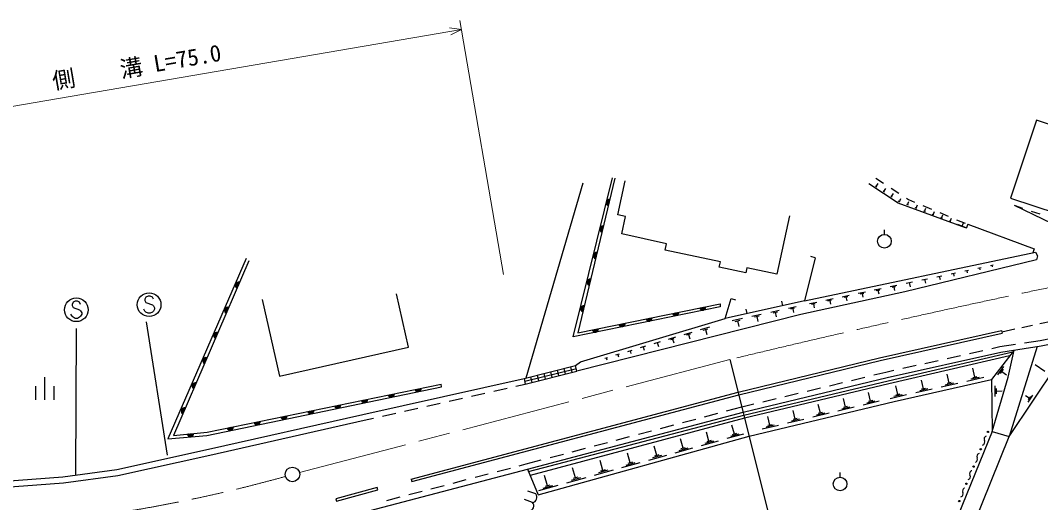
# Model space of a CAD drawing. Units: millimetres, scale not verified. Extents: x 40000 to 680000, y 20000 to 380000.
# Drawn here: x 234180 to 345942, y 263722 to 316595 of the extents above; entities that cross this region are included whole.
import ezdxf
from ezdxf.enums import TextEntityAlignment as Align

# ---------------------------------------------------------------- set-up
doc = ezdxf.new("R2010")
doc.units = ezdxf.units.MM
doc.header["$LTSCALE"] = 1000
doc.linetypes.add('CHAIN', pattern=[18.5, 12, -1.5, 3.5, -1.5])
for name, color, linetype, lineweight in [('M-BGD', 7, 'Continuous', 25), ('M-BMK', 2, 'CHAIN', 13), ('M-BMK-SRVR', 3, 'Continuous', 25), ('M-STR-HTXT', 7, 'Continuous', 13), ('M-STR-STRC', 7, 'Continuous', 25)]:
    doc.layers.add(name, color=color, linetype=linetype, lineweight=lineweight)
doc.styles.add('ＭＳ ゴシック', font='')
doc.styles.get('ＭＳ ゴシック').set_extended_font_data('MS Gothic')

msp = doc.modelspace()

# ---------------------------------------------------------------- linework, layer by layer
at = {"layer": 'M-BGD'}
for p, q in [((289590, 277395), (295830, 298786)), ((328015, 298313), (327848, 298423)), ((327897, 299307), (328732, 298755)), ((327931, 298368), (328151, 298703)), ((328850, 297764), (328683, 297874)), ((328767, 297819), (328987, 298153)), ((329686, 297214), (329519, 297324)), ((329566, 298204), (330400, 297653)), ((329602, 297269), (329822, 297604)), ((330429, 296726), (330354, 296775)), ((330532, 296685), (330429, 296726)), ((330480, 296705), (330626, 297078)), ((331234, 297102), (331460, 296953)), ((331464, 296322), (331277, 296395)), ((331370, 296359), (331516, 296731)), ((331460, 296953), (332133, 296671)), ((332302, 295995), (332447, 296368)), ((333056, 296286), (333979, 295901)), ((343029, 296336), (343976, 296015)), ((332395, 295959), (332209, 296032)), ((333327, 295596), (333141, 295669)), ((333234, 295632), (333379, 296005)), ((334259, 295233), (334072, 295305)), ((334166, 295269), (334311, 295642)), ((334902, 295515), (335824, 295130)), ((335097, 294906), (335243, 295278)), ((344923, 295694), (345870, 295373)), ((335190, 294869), (335004, 294942)), ((336122, 294506), (335936, 294579)), ((336029, 294543), (336174, 294915)), ((336747, 294744), (337670, 294359)), ((337799, 293852), (336867, 294216)), ((337333, 294034), (337479, 294407)), ((337956, 294239), (337784, 293770)), ((337956, 294239), (345249, 291561)), ((328828, 293129), (328828, 293629)), ((321243, 290570), (320758, 290690)), ((345249, 291561), (345076, 291092)), ((345249, 291561), (345076, 291092)), ((339069, 289438), (339429, 289514)), ((339249, 289476), (339300, 289236)), ((340438, 289728), (340738, 289791)), ((340588, 289759), (340630, 289559)), ((334568, 288486), (335125, 288604)), ((334847, 288545), (334925, 288174)), ((336137, 288818), (336626, 288921)), ((336382, 288870), (336450, 288544)), ((337637, 289135), (338059, 289225)), ((337848, 289180), (337908, 288898)), ((329468, 287408), (330210, 287565)), ((329674, 287348), (330045, 287427)), ((329860, 287387), (329943, 286992)), ((331207, 287776), (331910, 287924)), ((331559, 287850), (331658, 287381)), ((332926, 288139), (333554, 288272)), ((333240, 288206), (333329, 287787)), ((324204, 286295), (324987, 286461)), ((324422, 286232), (324813, 286315)), ((324618, 286273), (324706, 285856)), ((325972, 286669), (326742, 286832)), ((326186, 286607), (326571, 286688)), ((326379, 286648), (326466, 286237)), ((327727, 287040), (328483, 287200)), ((327937, 286979), (328315, 287059)), ((328126, 287019), (328211, 286616)), ((260657, 286004), (262548, 277581)), ((312056, 286091), (312535, 285946)), ((317688, 285307), (317580, 285795)), ((318332, 285039), (319180, 285225)), ((318569, 284972), (318993, 285065)), ((318781, 285019), (318880, 284567)), ((320625, 285538), (321436, 285710)), ((320850, 285473), (321256, 285559)), ((321053, 285516), (321145, 285083)), ((322421, 285918), (323219, 286087)), ((322643, 285854), (323042, 285938)), ((322843, 285896), (322932, 285471)), ((312148, 283681), (313284, 283930)), ((313781, 284449), (313673, 284937)), ((314311, 284156), (315346, 284383)), ((314600, 284075), (315117, 284188)), ((314859, 284131), (314980, 283579)), ((316371, 284608), (317310, 284814)), ((316633, 284534), (317103, 284637)), ((316868, 284586), (316978, 284085)), ((308678, 282692), (309699, 282998)), ((308974, 282633), (309484, 282786)), ((312465, 283592), (313033, 283716)), ((312749, 283654), (312882, 283048)), ((341686, 282455), (343118, 282766)), ((343899, 282936), (345072, 283190)), ((345854, 283360), (347285, 283671)), ((305195, 281647), (305980, 281883)), ((305422, 281601), (305815, 281719)), ((305619, 281660), (305745, 281241)), ((306881, 282153), (307781, 282423)), ((307142, 282101), (307592, 282236)), ((307367, 282168), (307511, 281688)), ((309229, 282709), (309392, 282165)), ((341653, 282601), (341720, 282309)), ((345890, 281488), (347322, 281771)), ((302126, 280726), (302704, 280900)), ((302415, 280813), (302530, 280428)), ((303612, 281172), (304290, 281376)), ((303951, 281274), (304087, 280822)), ((340593, 280627), (341462, 280821)), ((341462, 280821), (343182, 281080)), ((344171, 281229), (345890, 281488)), ((298193, 279547), (298505, 279640)), ((298349, 279593), (298411, 279385)), ((299422, 279915), (299817, 280034)), ((299619, 279975), (299699, 279711)), ((300731, 280308), (301215, 280453)), ((300973, 280381), (301070, 280058)), ((335713, 279538), (337177, 279865)), ((338153, 280083), (339617, 280409)), ((289350, 277335), (295008, 278742)), ((289427, 277024), (295086, 278431)), ((293718, 278421), (293853, 277816)), ((294446, 278602), (294580, 278001)), ((330833, 278449), (332297, 278776)), ((333273, 278993), (334737, 279320)), ((338732, 277472), (338511, 278453)), ((341239, 277723), (341910, 278663)), ((341532, 277869), (341868, 278339)), ((346421, 278116), (345358, 278828)), ((236832, 277483), (236832, 274983)), ((290078, 277516), (290218, 276886)), ((290806, 277697), (290945, 277072)), ((291534, 277878), (291672, 277258)), ((292262, 278059), (292399, 277444)), ((292990, 278240), (293126, 277630)), ((325228, 277129), (326686, 277481)), ((327658, 277716), (328988, 278037)), ((328988, 278037), (329857, 278231)), ((335918, 276834), (335699, 277804)), ((339707, 277435), (337868, 277019)), ((339220, 277453), (338300, 277246)), ((338962, 277524), (338502, 277420)), ((341700, 278104), (342201, 277746)), ((235832, 276483), (235832, 274983)), ((237832, 276483), (237832, 274983)), ((286032, 275929), (287496, 276255)), ((288472, 276473), (289491, 276701)), ((320368, 275954), (321826, 276307)), ((322798, 276542), (324256, 276894)), ((330301, 275562), (330084, 276521)), ((334077, 276163), (332278, 275756)), ((333601, 276181), (332701, 275978)), ((333349, 276250), (332899, 276149)), ((333124, 276199), (332907, 277159)), ((336882, 276796), (335063, 276385)), ((336400, 276815), (335490, 276609)), ((336145, 276885), (335690, 276782)), ((340974, 275371), (340956, 276525)), ((341123, 275662), (341114, 276239)), ((281152, 274840), (282616, 275167)), ((283592, 275384), (285056, 275711)), ((315508, 274780), (316966, 275132)), ((317938, 275367), (319396, 275720)), ((324571, 274195), (324343, 275147)), ((327324, 274854), (327096, 275803)), ((331255, 275525), (329456, 275119)), ((330778, 275543), (329878, 275340)), ((330526, 275613), (330076, 275511)), ((341119, 275950), (341735, 275960)), ((344697, 275181), (344300, 275446)), ((345044, 275486), (344547, 274743)), ((344821, 275366), (344572, 274995)), ((276272, 273751), (277736, 274078)), ((278712, 274296), (280176, 274622)), ((311545, 273784), (313207, 274224)), ((313207, 274224), (314536, 274545)), ((319056, 272876), (318827, 273831)), ((321815, 273536), (321587, 274489)), ((325520, 274171), (323736, 273744)), ((325045, 274183), (324154, 273970)), ((324794, 274249), (324348, 274142)), ((328271, 274830), (326491, 274404)), ((327797, 274842), (326907, 274629)), ((327546, 274907), (327101, 274801)), ((271836, 272762), (272856, 272989)), ((273832, 273207), (275296, 273533)), ((306712, 272504), (308162, 272888)), ((309129, 273144), (310579, 273528)), ((316293, 272215), (316063, 273171)), ((320008, 272851), (318218, 272423)), ((319532, 272864), (318637, 272649)), ((319279, 272929), (318832, 272822)), ((322766, 273512), (320979, 273084)), ((322290, 273524), (321397, 273310)), ((322038, 273589), (321592, 273483)), ((301878, 271225), (303328, 271609)), ((304295, 271864), (305745, 272248)), ((312396, 271232), (312125, 272206)), ((317247, 272190), (315453, 271761)), ((316770, 272202), (315873, 271988)), ((316517, 272268), (316068, 272161)), ((299462, 270585), (300912, 270969)), ((306770, 269678), (306486, 270699)), ((310609, 270472), (308739, 269951)), ((310107, 270466), (309172, 270206)), ((309605, 270461), (309327, 271458)), ((309838, 270526), (309371, 270396)), ((313377, 271243), (311551, 270734)), ((312887, 271237), (311973, 270983)), ((312624, 271295), (312168, 271168)), ((340634, 271501), (332906, 252601)), ((334566, 251400), (342496, 270962)), ((340634, 271501), (342496, 270962)), ((294628, 269305), (296078, 269689)), ((297045, 269945), (298495, 270329)), ((303891, 268883), (303600, 269928)), ((307798, 269689), (305884, 269157)), ((307284, 269684), (306327, 269417)), ((307009, 269745), (306531, 269612)), ((289583, 267969), (291245, 268409)), ((292212, 268665), (293662, 269049)), ((297999, 267256), (297694, 268349)), ((300968, 268076), (300670, 269144)), ((304943, 268895), (302984, 268349)), ((304417, 268889), (303438, 268616)), ((304136, 268951), (303646, 268815)), ((286408, 267135), (287859, 267516)), ((288826, 267770), (289583, 267969)), ((289735, 267389), (290908, 264572)), ((294984, 266423), (294673, 267541)), ((299100, 267268), (297050, 266697)), ((298549, 267262), (297524, 266977)), ((298255, 267327), (297743, 267185)), ((302044, 268088), (300040, 267530)), ((301506, 268082), (300504, 267803)), ((301218, 268145), (300717, 268006)), ((276982, 266310), (277059, 266020)), ((281572, 265864), (283023, 266246)), ((283990, 266500), (285441, 266881)), ((291914, 265569), (291603, 266687)), ((296110, 266436), (294013, 265852)), ((295547, 266429), (294499, 266138)), ((295246, 266496), (294722, 266350)), ((323981, 266513), (323981, 267013)), ((276736, 264594), (278187, 264975)), ((279154, 265229), (280605, 265610)), ((290627, 264677), (289785, 264990)), ((293040, 265581), (290944, 264997)), ((292477, 265575), (291429, 265283)), ((292176, 265642), (291652, 265496)), ((274318, 263959), (275769, 264340)), ((290278, 263739), (289415, 264060))]:
    msp.add_line(p, q, dxfattribs=at)
for points in [[(343029, 296336), (349267, 293346), (355371, 307497)], [(310841, 285529), (310829, 285199), (294738, 281884), (299026, 299316)], [(299290, 299281), (295233, 282327), (310841, 285529)], [(318438, 295166), (317049, 288763), (313775, 289473), (313651, 288902), (310740, 289533), (310864, 290105), (304816, 291417), (304966, 292112), (300056, 293178), (300468, 295076), (299622, 295259), (300431, 298985)], [(337718, 293839), (330326, 296570), (327124, 298665)], [(320071, 285830), (345369, 291179), (345604, 290779), (345510, 290332), (331056, 286824), (319662, 284352), (295144, 278146)], [(258910, 290476), (250327, 270705), (254611, 271066), (280319, 276418), (280270, 276699)], [(259186, 290241), (250961, 271096), (254657, 271449), (280270, 276699)], [(321243, 290570), (320071, 285830), (311397, 283926), (312056, 286091)], [(262548, 277581), (276708, 280759), (275397, 286601)], [(198352, 243838), (212302, 247251), (238731, 253976), (289735, 267389), (313354, 273642), (329123, 277452), (341572, 280231), (345993, 280897), (369473, 285526)], [(295008, 278742), (295555, 279173), (311397, 283926)], [(345584, 280835), (342496, 270962), (347699, 278731), (363103, 281556), (364971, 283345), (366744, 283424), (366713, 282294), (367576, 281368), (369114, 281729), (367874, 278574), (367811, 277366), (374246, 270947)], [(276982, 266310), (312803, 275831), (328304, 279584), (341653, 282601)], [(277059, 266020), (312877, 275540), (328372, 279291), (341720, 282309)], [(289834, 267151), (313440, 273293), (329248, 277088), (342907, 280267)], [(342545, 279800), (329311, 276743), (313520, 272976), (290024, 266696)], [(290908, 264572), (314014, 271005), (329916, 274813), (340545, 277214), (340634, 271501), (342392, 277465), (343051, 280454), (340545, 277214)], [(289350, 277335), (289491, 276701), (295144, 278146), (295008, 278742)], [(216252, 265673), (223932, 265658), (230543, 265925), (238830, 266553), (244731, 267338), (254791, 269566), (271694, 273396), (289350, 277335)], [(216251, 265023), (223944, 265008), (230581, 265276), (238897, 265906), (244844, 266697), (254933, 268932), (271836, 272762)]]:
    msp.add_lwpolyline(points, dxfattribs=at)
for points in [[(347745, 295418), (350594, 303963), (345509, 305658), (342660, 297113)], [(268822, 263864), (273333, 265138), (273261, 265393), (268750, 264119)]]:
    msp.add_lwpolyline(points, close=True, dxfattribs=at)
for centre, radius in [((328828, 292379), 750), ((340174, 271469), 75), ((339388, 269574), 75), ((338601, 267679), 75), ((323981, 265763), 750), ((337814, 265784), 75), ((337028, 263889), 75)]:
    msp.add_circle(centre, radius, dxfattribs=at)
for centre, radius, start, end in [((298710, 296627), 354, 85.3398, 247.74498), ((298710, 296627), 283, 87.56384, 245.52094), ((298710, 296627), 212, 91.31016, 241.77461), ((298710, 296627), 142, 99.02189, 234.06288), ((298710, 296627), 100, 109.33956, 223.74522), ((298012, 293709), 354, 85.3398, 247.74498), ((298012, 293709), 283, 87.56384, 245.52094), ((298012, 293709), 212, 91.31016, 241.77461), ((298012, 293709), 142, 99.02189, 234.06288), ((298012, 293709), 100, 109.33956, 223.74522), ((297314, 290792), 354, 85.3398, 247.74498), ((297314, 290792), 283, 87.56384, 245.52094), ((297314, 290792), 212, 91.31016, 241.77461), ((297314, 290792), 142, 99.02189, 234.06288), ((297314, 290792), 100, 109.33956, 223.74522), ((258084, 287538), 354, 75.54888, 237.95406), ((258084, 287538), 283, 77.77292, 235.73002), ((258084, 287538), 212, 81.51925, 231.9837), ((258084, 287538), 142, 89.23098, 224.27197), ((258084, 287538), 100, 99.54864, 213.95431), ((296616, 287874), 354, 85.3398, 247.74498), ((296616, 287874), 283, 87.56384, 245.52094), ((296616, 287874), 212, 91.31016, 241.77461), ((296616, 287874), 142, 99.02189, 234.06288), ((296616, 287874), 100, 109.33956, 223.74522), ((256900, 284782), 354, 75.54888, 237.95406), ((256900, 284782), 283, 77.77292, 235.73002), ((256900, 284782), 212, 81.51925, 231.9837), ((295918, 284956), 354, 85.3398, 247.74498), ((295918, 284956), 283, 87.56384, 245.52094), ((295918, 284956), 212, 91.31016, 241.77461), ((295918, 284956), 142, 99.02189, 234.06288), ((295918, 284956), 100, 109.33956, 223.74522), ((308904, 285187), 354, 200.38959, 2.79476), ((308904, 285187), 283, 202.61363, 0.57073), ((308904, 285187), 212, 206.35995, 356.8244), ((308904, 285187), 142, 214.07168, 349.11267), ((308904, 285187), 100, 224.38934, 338.79501), ((256900, 284782), 142, 89.23098, 224.27197), ((256900, 284782), 100, 99.54864, 213.95431), ((303026, 283981), 354, 200.38959, 2.79476), ((303026, 283981), 283, 202.61363, 0.57073), ((303026, 283981), 212, 206.35995, 356.8244), ((303026, 283981), 142, 214.07168, 349.11267), ((303026, 283981), 100, 224.38934, 338.79501), ((305965, 284584), 354, 200.38959, 2.79476), ((305965, 284584), 283, 202.61363, 0.57073), ((305965, 284584), 212, 206.35995, 356.8244), ((305965, 284584), 142, 214.07168, 349.11267), ((305965, 284584), 100, 224.38934, 338.79501), ((297148, 282775), 354, 200.38959, 2.79476), ((297148, 282775), 283, 202.61363, 0.57073), ((297148, 282775), 212, 206.35995, 356.8244), ((300087, 283378), 354, 200.38959, 2.79476), ((300087, 283378), 283, 202.61363, 0.57073), ((300087, 283378), 212, 206.35995, 356.8244), ((300087, 283378), 142, 214.07168, 349.11267), ((300087, 283378), 100, 224.38934, 338.79501), ((255715, 282025), 354, 75.54888, 237.95406), ((255715, 282025), 283, 77.77292, 235.73002), ((255715, 282025), 212, 81.51925, 231.9837), ((255715, 282025), 142, 89.23098, 224.27197), ((255715, 282025), 100, 99.54864, 213.95431), ((297148, 282775), 142, 214.07168, 349.11267), ((297148, 282775), 100, 224.38934, 338.79501), ((254531, 279269), 354, 75.54888, 237.95406), ((254531, 279269), 283, 77.77292, 235.73002), ((254531, 279269), 212, 81.51925, 231.9837), ((254531, 279269), 142, 89.23098, 224.27197), ((254531, 279269), 100, 99.54864, 213.95431), ((253347, 276513), 354, 75.54888, 237.95406), ((253347, 276513), 283, 77.77292, 235.73002), ((253347, 276513), 212, 81.51925, 231.9837), ((253347, 276513), 142, 89.23098, 224.27197), ((253347, 276513), 100, 99.54864, 213.95431), ((277739, 276235), 354, 200.38052, 2.78569), ((277739, 276235), 283, 202.60455, 0.56166), ((277739, 276235), 212, 206.35088, 356.81533), ((277739, 276235), 142, 214.06261, 349.1036), ((277739, 276235), 100, 224.38027, 338.78594), ((271861, 275031), 354, 200.38052, 2.78569), ((271861, 275031), 283, 202.60455, 0.56166), ((271861, 275031), 212, 206.35088, 356.81533), ((271861, 275031), 142, 214.06261, 349.1036), ((271861, 275031), 100, 224.38027, 338.78594), ((274800, 275633), 354, 200.38052, 2.78569), ((274800, 275633), 283, 202.60455, 0.56166), ((274800, 275633), 212, 206.35088, 356.81533), ((274800, 275633), 142, 214.06261, 349.1036), ((274800, 275633), 100, 224.38027, 338.78594), ((252163, 273756), 354, 75.54888, 237.95406), ((252163, 273756), 283, 77.77292, 235.73002), ((252163, 273756), 212, 81.51925, 231.9837), ((252163, 273756), 142, 89.23098, 224.27197), ((252163, 273756), 100, 99.54864, 213.95431), ((265983, 273826), 354, 200.38052, 2.78569), ((265983, 273826), 283, 202.60455, 0.56166), ((268922, 274428), 354, 200.38052, 2.78569), ((268922, 274428), 283, 202.60455, 0.56166), ((268922, 274428), 212, 206.35088, 356.81533), ((268922, 274428), 142, 214.06261, 349.1036), ((268922, 274428), 100, 224.38027, 338.78594), ((263044, 273224), 354, 200.38052, 2.78569), ((263044, 273224), 283, 202.60455, 0.56166), ((263044, 273224), 212, 206.35088, 356.81533), ((263044, 273224), 142, 214.06261, 349.1036), ((263044, 273224), 100, 224.38027, 338.78594), ((265983, 273826), 212, 206.35088, 356.81533), ((265983, 273826), 142, 214.06261, 349.1036), ((265983, 273826), 100, 224.38027, 338.78594), ((257167, 272019), 354, 200.38052, 2.78569), ((257167, 272019), 283, 202.60455, 0.56166), ((257167, 272019), 212, 206.35088, 356.81533), ((257167, 272019), 142, 214.06261, 349.1036), ((257167, 272019), 100, 224.38027, 338.78594), ((260106, 272621), 354, 200.38052, 2.78569), ((260106, 272621), 283, 202.60455, 0.56166), ((260106, 272621), 212, 206.35088, 356.81533), ((260106, 272621), 142, 214.06261, 349.1036), ((260106, 272621), 100, 224.38027, 338.78594), ((252804, 271327), 354, 194.25496, 356.66014), ((252804, 271327), 283, 196.479, 354.4361), ((252804, 271327), 212, 200.22533, 350.68978), ((252804, 271327), 142, 207.93706, 342.97805), ((252804, 271327), 100, 218.25472, 332.66039), ((339482, 270361), 339, 286.60884, 28.30313), ((340080, 270683), 339, 106.60884, 208.30313), ((338696, 268466), 339, 286.60884, 28.30313), ((339293, 268788), 339, 106.60884, 208.30313), ((338506, 266893), 339, 106.60884, 208.30313), ((337909, 266571), 339, 286.60884, 28.30313), ((337720, 264997), 339, 106.60884, 208.30313), ((290203, 264301), 567, 277.68102, 41.53605), ((337122, 264676), 339, 286.60884, 28.30313), ((289854, 263364), 567, 277.68102, 41.53605)]:
    msp.add_arc(centre, radius, start, end, dxfattribs=at)
at = {"layer": 'M-BMK'}
msp.add_line((264760, 267011), (311908, 279406), dxfattribs=at)
for centre, radius, start, end in [((578322, -818707), 1129968, 101.11238, 103.63713), ((220501, 419337), 158607, 250.20065, 285.62326)]:
    msp.add_arc(centre, radius, start, end, dxfattribs=at)
at = {"layer": 'M-BMK-SRVR'}
msp.add_line((311908, 279406), (318845, 251742), dxfattribs=at)
msp.add_circle((263986, 266807), 800, dxfattribs=at)
at = {"layer": 'M-STR-HTXT'}
for p, q in [((287098, 288737), (282323, 316595)), ((212016, 303528), (282492, 315609)), ((282492, 315609), (281196, 315767)), ((282492, 315609), (281323, 315028))]:
    msp.add_line(p, q, dxfattribs=at)
at = {"layer": 'M-STR-STRC'}
for p, q in [((247927, 286248), (247809, 286012)), ((248163, 286366), (247927, 286248)), ((248400, 286366), (248163, 286366)), ((248636, 286248), (248400, 286366)), ((248754, 286012), (248636, 286248)), ((239952, 285695), (239833, 285459)), ((239833, 285459), (239833, 285341)), ((239833, 285341), (239952, 285105)), ((240188, 285814), (239952, 285695)), ((239952, 285105), (240661, 284868)), ((240424, 285814), (240188, 285814)), ((240661, 285695), (240424, 285814)), ((240779, 285459), (240661, 285695)), ((247809, 286012), (247809, 285894)), ((247809, 285894), (247927, 285657)), ((247927, 285657), (248636, 285421)), ((248636, 285421), (248754, 285303)), ((248754, 285303), (248872, 285066)), ((248872, 285066), (248872, 284948)), ((239833, 284159), (239715, 284395)), ((239952, 284041), (239833, 284159)), ((240188, 283923), (239952, 284041)), ((240424, 283923), (240188, 283923)), ((240661, 284041), (240424, 283923)), ((240661, 284868), (240779, 284750)), ((240779, 284159), (240661, 284041)), ((240779, 284750), (240897, 284514)), ((240897, 284395), (240779, 284159)), ((240897, 284514), (240897, 284395)), ((247809, 284712), (247690, 284948)), ((247927, 284594), (247809, 284712)), ((248163, 284476), (247927, 284594)), ((248400, 284476), (248163, 284476)), ((248636, 284594), (248400, 284476)), ((248754, 284712), (248636, 284594)), ((248872, 284948), (248754, 284712)), ((240306, 282815), (240227, 266707)), ((247966, 283526), (250255, 268918))]:
    msp.add_line(p, q, dxfattribs=at)
for centre in [(240306, 284868), (248281, 285421)]:
    msp.add_circle(centre, 1300, dxfattribs=at)

# ---------------------------------------------------------------- texts
at = {"layer": 'M-STR-HTXT', "style": 'ＭＳ ゴシック'}
msp.add_text('側\u3000\u3000溝 L=75.0', height=1833, rotation=9.728, dxfattribs=at).set_placement((247170, 310061), align=Align.BOTTOM_CENTER)

doc.saveas('drawing.dxf')
